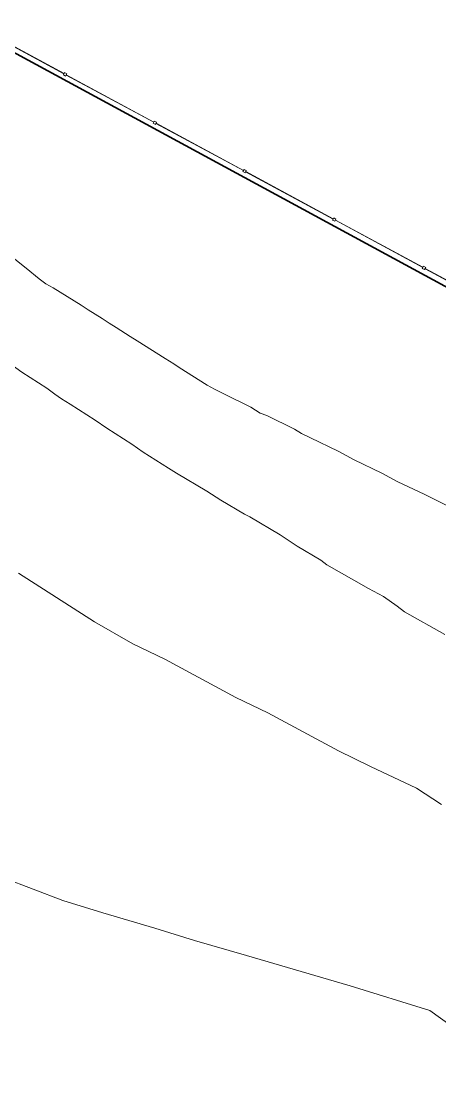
# Model space of a CAD drawing. Header units: metres. Extents: x -207 to 292, y -187 to 169.
# Drawn here: x -71.36 to -63.16, y -154.52 to -133.46 of the extents above; entities that cross this region are included whole.
import ezdxf

# ---------------------------------------------------------------- set-up
doc = ezdxf.new("R2010")
doc.units = ezdxf.units.M
doc.linetypes.add('IMPORT-IMPORT-LÍMITE2 _2_', pattern=[36.83, 6.35, -2.54, 0, -2.54, 25.4, 0, 0, 0])
for name, color, linetype, lineweight in [('A-GLAZ-CWMG', 7, 'Continuous', 9), ('ACHURADO', 7, 'Continuous', 9), ('C-TOPO', 7, 'Continuous', 9), ('C-TOPO-MAJR', 7, 'Continuous', 35), ('linea propiedad', 7, 'IMPORT-IMPORT-LÍMITE2 _2_', 35)]:
    doc.layers.add(name, color=color, linetype=linetype, lineweight=lineweight)
doc.layers.add('PR10-ARQ-PL-001-Emplazamiento-C-1_dwg', color=7, linetype='Continuous', lineweight=9, true_color=0x767676)

# ---------------------------------------------------------------- blocks, each defined once
blk = doc.blocks.new('PR10-ARQ-PL-001-Emplazamiento-C-1_dwg_Circular Mullion - 5mm-517344-PLANTA EMPLAZAMIENTO-674655-PLANTA EMPLAZAMIENTO ACTUALIZADO')
at = {"layer": 'A-GLAZ-CWMG', "flags": 128}
for points in [[(-84.442, 139.656), (-83.711, 141.464), (-83.713, 141.465), (-83.716, 141.466), (-84.446, 139.658), (-84.444, 139.657)], [(-84.444, 139.657), (-83.713, 141.465)]]:
    blk.add_lwpolyline(points, close=True, dxfattribs=at)
blk = doc.blocks.new('PR10-ARQ-PL-001-Emplazamiento-C-1_dwg_Rectangular Mullion - 50 x 50 mm-517346-PLANTA EMPLAZAMIENTO-674657-PLANTA EMPLAZAMIENTO ACTUALIZADO')
at = {"layer": 'A-GLAZ-CWMG', "flags": 128}
blk.add_lwpolyline([(0.025, 0.025), (-0.025, 0.025), (-0.025, -0.025), (0.025, -0.025)], close=True, dxfattribs=at)
blk = doc.blocks.new('PR10-ARQ-PL-001-Emplazamiento-C-1_dwg_Rectangular Mullion - 50 x 50 mm-517357-PLANTA EMPLAZAMIENTO-674659-PLANTA EMPLAZAMIENTO ACTUALIZADO')
at = {"layer": 'A-GLAZ-CWMG', "flags": 128}
blk.add_lwpolyline([(0.025, 0.025), (0.025, -0.025), (-0.025, -0.025), (-0.025, 0.025)], close=True, dxfattribs=at)
blk = doc.blocks.new('PR10-ARQ-PL-001-Emplazamiento-C-1_dwg-674643-PLANTA EMPLAZAMIENTO ACTUALIZADO')
at = {"layer": 'ACHURADO'}
h = blk.add_hatch(dxfattribs=at)
h.set_pattern_fill('FP_1', color=256, style=0, pattern_type=2)
h.set_pattern_definition([(90, (-655750.258, -5498481.082), (-3.592, 3.592), [0.9525, -6.232]), (45, (-655750.258, -5498481.082), (-3.5921024484, 3.5921024484), [0.9525, -4.127]), (135, (-655750.258, -5498481.082), (-3.5921024484, -3.5921024484), [0.9525, -4.127])])
h.paths.add_polyline_path([(-70.644, -134.54), (-73.744, -131.908), (-75.303, -123.01), (-71.023, -122.26), (-67.227, -118.287), (-66.271, -116.467), (-67.311, -115.93), (-63.223, -107.811), (-61.973, -108.468), (-60.834, -106.205), (-48.232, -112.822), (-49.371, -115.085), (-47.299, -116.173), (-43.302, -108.561), (-42.759, -106.014), (-42.175, -104.901), (-45.826, -103.256), (-40.884, -91.646), (-90.152, -72.113), (-89.876, -71.463), (-40.008, -91.287), (-44.95, -102.928), (-41.87, -104.319), (-39.078, -98.999), (-32.391, -95.936), (-32.397, -95.644), (-32.416, -95.353), (-32.448, -95.063), (-32.492, -94.775), (-32.549, -94.489), (-32.619, -94.206), (-32.701, -93.926), (-32.794, -93.65), (-32.9, -93.378), (-33.018, -93.111), (-33.147, -92.85), (-33.288, -92.594), (-33.439, -92.345), (-33.602, -92.103), (-33.775, -91.868), (-33.957, -91.641), (-34.15, -91.422), (-34.352, -91.211), (-34.563, -91.01), (-34.783, -90.818), (-35.01, -90.636), (-35.246, -90.464), (-59.119, -80.114), (-68.8, -76.313), (-68.941, -76.676), (-68.788, -76.736), (-68.957, -77.174), (-69.325, -77.032), (-69.156, -76.593), (-68.957, -76.251), (-90.056, -67.967), (-91.032, -70.423), (-94.086, -119.165), (-83.167, -127.74)])
at = {"layer": 'C-TOPO', "flags": 128}
for points in [[(-47.204, -147.268), (-49.25, -146.228), (-50.394, -145.647), (-53.88, -143.876), (-54.042, -143.793), (-54.87, -143.309), (-55.653, -142.85), (-56.79, -142.185), (-57.617, -141.701), (-58.474, -141.199), (-59.701, -140.481), (-60.869, -139.847), (-61.135, -139.702), (-61.867, -139.305), (-63.476, -138.432), (-65.426, -137.373), (-66.431, -136.827), (-69.242, -135.301), (-71.101, -134.291), (-71.799, -133.912)], [(-71.799, -133.912), (-71.101, -134.291), (-69.242, -135.301), (-66.431, -136.827), (-65.426, -137.373), (-63.476, -138.432), (-62.952, -138.716), (-61.087, -135.165), (-60.269, -133.607)]]:
    blk.add_lwpolyline(points, dxfattribs=at)
at = {"layer": 'C-TOPO-MAJR', "color": 1, "lineweight": 9, "true_color": 0xff0000, "flags": 128}
for points in [[(-62.887, -143.025), (-63.459, -142.741), (-63.975, -142.495), (-64.288, -142.327), (-64.832, -142.062), (-65.144, -141.895), (-65.688, -141.63), (-65.868, -141.548), (-66.001, -141.463), (-66.545, -141.198), (-66.674, -141.148), (-66.857, -141.03), (-67.401, -140.765), (-67.57, -140.681), (-67.714, -140.598), (-68.265, -140.254), (-68.371, -140.179), (-68.538, -140.076), (-69.089, -139.732), (-69.226, -139.643), (-69.502, -139.471), (-69.638, -139.382), (-69.775, -139.293), (-70.051, -139.121), (-70.187, -139.032), (-70.463, -138.86), (-70.738, -138.688), (-70.879, -138.608), (-71.012, -138.51), (-71.266, -138.305), (-71.521, -138.1)], [(-63.054, -145.495), (-63.846, -145.05), (-63.988, -144.94), (-64.256, -144.747), (-64.551, -144.592), (-65.367, -144.127), (-65.485, -144.037), (-65.952, -143.759), (-66.287, -143.538), (-66.878, -143.186), (-66.982, -143.134), (-67.449, -142.856), (-67.726, -142.68), (-68.317, -142.329), (-68.478, -142.231), (-68.969, -141.914), (-69.197, -141.758), (-69.687, -141.442), (-69.916, -141.286), (-70.406, -140.97), (-70.574, -140.865), (-70.705, -140.777), (-70.863, -140.658), (-71.353, -140.342), (-71.776, -140.038)], [(-63.121, -148.83), (-63.608, -148.508), (-64.513, -148.083), (-65.138, -147.779), (-65.834, -147.405), (-66.529, -147.032), (-67.155, -146.728), (-68.546, -145.98), (-69.172, -145.676), (-69.924, -145.244), (-71.421, -144.292)], [(-59.382, -154.523), (-59.588, -154.286), (-60.347, -154.021), (-61.105, -153.756), (-61.829, -153.406), (-62.72, -153.326), (-63.346, -152.876), (-64.91, -152.391), (-66.946, -151.796), (-67.963, -151.498), (-68.746, -151.255), (-69.763, -150.958), (-70.546, -150.715), (-71.709, -150.27)]]:
    blk.add_lwpolyline(points, dxfattribs=at)
at = {"layer": 'linea propiedad', "flags": 128}
blk.add_lwpolyline([(143.795, -0.255), (151.813, 17.148), (-83.704, 141.488), (-161.771, -49.779), (-137.14, -85.351), (-83.167, -127.74), (-59.701, -140.481)], dxfattribs=at)
for p, rotation in [((77.619, -66.016), 83.64668173730834), ((77.619, -66.016), 83.64668173730834), ((77.619, -66.016), 83.64668173730823), ((79.379, -66.966), 83.64668173730834), ((79.379, -66.966), 83.64668173730834), ((79.379, -66.966), 83.64668173730846), ((81.139, -67.916), 83.64668173730823), ((81.139, -67.916), 83.64668173730823), ((81.139, -67.916), 83.64668173730823), ((82.899, -68.866), 83.64668173730841), ((82.899, -68.866), 83.64668173730841), ((82.899, -68.866), 83.64668173730841), ((84.659, -69.816), 83.64668173730846), ((84.659, -69.816), 83.64668173730846), ((84.659, -69.816), 83.64668173730846), ((86.419, -70.766), 83.64668173730823), ((86.419, -70.766), 83.64668173730823), ((86.419, -70.766), 83.64668173730823)]:
    blk.add_blockref('PR10-ARQ-PL-001-Emplazamiento-C-1_dwg_Circular Mullion - 5mm-517344-PLANTA EMPLAZAMIENTO-674655-PLANTA EMPLAZAMIENTO ACTUALIZADO', p, dxfattribs=dict(rotation=rotation))
at = {"extrusion": (0, 0, -1), "rotation": 208.3533182626917}
for name, p in [('PR10-ARQ-PL-001-Emplazamiento-C-1_dwg_Rectangular Mullion - 50 x 50 mm-517346-PLANTA EMPLAZAMIENTO-674657-PLANTA EMPLAZAMIENTO ACTUALIZADO', (70.503, -134.499)), ('PR10-ARQ-PL-001-Emplazamiento-C-1_dwg_Rectangular Mullion - 50 x 50 mm-517357-PLANTA EMPLAZAMIENTO-674659-PLANTA EMPLAZAMIENTO ACTUALIZADO', (70.503, -134.499)), ('PR10-ARQ-PL-001-Emplazamiento-C-1_dwg_Rectangular Mullion - 50 x 50 mm-517346-PLANTA EMPLAZAMIENTO-674657-PLANTA EMPLAZAMIENTO ACTUALIZADO', (68.743, -135.449)), ('PR10-ARQ-PL-001-Emplazamiento-C-1_dwg_Rectangular Mullion - 50 x 50 mm-517357-PLANTA EMPLAZAMIENTO-674659-PLANTA EMPLAZAMIENTO ACTUALIZADO', (68.743, -135.449)), ('PR10-ARQ-PL-001-Emplazamiento-C-1_dwg_Rectangular Mullion - 50 x 50 mm-517346-PLANTA EMPLAZAMIENTO-674657-PLANTA EMPLAZAMIENTO ACTUALIZADO', (66.983, -136.399)), ('PR10-ARQ-PL-001-Emplazamiento-C-1_dwg_Rectangular Mullion - 50 x 50 mm-517357-PLANTA EMPLAZAMIENTO-674659-PLANTA EMPLAZAMIENTO ACTUALIZADO', (66.983, -136.399)), ('PR10-ARQ-PL-001-Emplazamiento-C-1_dwg_Rectangular Mullion - 50 x 50 mm-517346-PLANTA EMPLAZAMIENTO-674657-PLANTA EMPLAZAMIENTO ACTUALIZADO', (65.223, -137.349)), ('PR10-ARQ-PL-001-Emplazamiento-C-1_dwg_Rectangular Mullion - 50 x 50 mm-517357-PLANTA EMPLAZAMIENTO-674659-PLANTA EMPLAZAMIENTO ACTUALIZADO', (65.223, -137.349)), ('PR10-ARQ-PL-001-Emplazamiento-C-1_dwg_Rectangular Mullion - 50 x 50 mm-517346-PLANTA EMPLAZAMIENTO-674657-PLANTA EMPLAZAMIENTO ACTUALIZADO', (63.463, -138.298)), ('PR10-ARQ-PL-001-Emplazamiento-C-1_dwg_Rectangular Mullion - 50 x 50 mm-517357-PLANTA EMPLAZAMIENTO-674659-PLANTA EMPLAZAMIENTO ACTUALIZADO', (63.463, -138.298))]:
    blk.add_blockref(name, p, dxfattribs=at)
blk = doc.blocks.new('Circular Mullion - 5mm-517344-PLANTA EMPLAZAMIENTO ACTUALIZADO')
at = {"layer": 'A-GLAZ-CWMG'}
for p, q in [((-83.716, 141.466), (-84.446, 139.658)), ((-84.444, 139.657), (-83.713, 141.465)), ((-83.713, 141.465), (-84.444, 139.657)), ((-84.442, 139.656), (-83.711, 141.464)), ((-83.713, 141.465), (-83.716, 141.466)), ((-83.711, 141.464), (-83.713, 141.465)), ((-84.446, 139.658), (-84.444, 139.657)), ((-84.444, 139.657), (-84.442, 139.656))]:
    blk.add_line(p, q, dxfattribs=at)
blk = doc.blocks.new('Rectangular Mullion - 50 x 50 mm-517346-PLANTA EMPLAZAMIENTO ACTUALIZADO')
at = {"layer": 'A-GLAZ-CWMG'}
for p, q in [((0.025, 0.025), (-0.025, 0.025)), ((-0.025, 0.025), (-0.025, -0.025)), ((0.025, -0.025), (0.025, 0.025)), ((-0.025, -0.025), (0.025, -0.025))]:
    blk.add_line(p, q, dxfattribs=at)
blk = doc.blocks.new('Rectangular Mullion - 50 x 50 mm-517357-PLANTA EMPLAZAMIENTO ACTUALIZADO')
at = {"layer": 'A-GLAZ-CWMG'}
for p, q in [((-0.025, -0.025), (-0.025, 0.025)), ((-0.025, 0.025), (0.025, 0.025)), ((0.025, 0.025), (0.025, -0.025)), ((0.025, -0.025), (-0.025, -0.025))]:
    blk.add_line(p, q, dxfattribs=at)

msp = doc.modelspace()

# ---------------------------------------------------------------- linework, layer by layer
at = {"layer": 'C-TOPO'}
for p, q in [((-71.799, -133.912), (-71.101, -134.291)), ((-71.101, -134.291), (-71.799, -133.912)), ((-71.101, -134.291), (-69.242, -135.301)), ((-69.242, -135.301), (-71.101, -134.291)), ((-69.242, -135.301), (-66.431, -136.827)), ((-66.431, -136.827), (-69.242, -135.301)), ((-66.431, -136.827), (-65.426, -137.373)), ((-65.426, -137.373), (-66.431, -136.827)), ((-65.426, -137.373), (-63.476, -138.432)), ((-63.476, -138.432), (-65.426, -137.373)), ((-63.476, -138.432), (-62.952, -138.716)), ((-61.867, -139.305), (-63.476, -138.432))]:
    msp.add_line(p, q, dxfattribs=at)
at = {"layer": 'C-TOPO-MAJR', "color": 1, "lineweight": 9, "true_color": 0xff0000, "flags": 128}
for points in [[(-62.887, -143.025), (-63.459, -142.741), (-63.975, -142.495), (-64.288, -142.327), (-64.832, -142.062), (-65.144, -141.895), (-65.688, -141.63), (-65.868, -141.548), (-66.001, -141.463), (-66.545, -141.198), (-66.674, -141.148), (-66.857, -141.03), (-67.401, -140.765), (-67.57, -140.681), (-67.714, -140.598), (-68.265, -140.254), (-68.371, -140.179), (-68.538, -140.076), (-69.089, -139.732), (-69.226, -139.643), (-69.502, -139.471), (-69.638, -139.382), (-69.775, -139.293), (-70.051, -139.121), (-70.187, -139.032), (-70.463, -138.86), (-70.738, -138.688), (-70.879, -138.608), (-71.012, -138.51), (-71.266, -138.305), (-71.521, -138.1)], [(-71.776, -140.038), (-71.353, -140.342), (-70.863, -140.658), (-70.705, -140.777), (-70.574, -140.865), (-70.406, -140.97), (-69.916, -141.286), (-69.687, -141.442), (-69.197, -141.758), (-68.969, -141.914), (-68.478, -142.231), (-68.317, -142.329), (-67.726, -142.68), (-67.449, -142.856), (-66.982, -143.134), (-66.878, -143.186), (-66.287, -143.538), (-65.952, -143.759), (-65.485, -144.037), (-65.367, -144.127), (-64.551, -144.592), (-64.256, -144.747), (-63.988, -144.94), (-63.846, -145.05), (-63.054, -145.495)], [(-63.121, -148.83), (-63.608, -148.508), (-64.513, -148.083), (-65.138, -147.779), (-65.834, -147.405), (-66.529, -147.032), (-67.155, -146.728), (-68.546, -145.98), (-69.172, -145.676), (-69.924, -145.244), (-71.421, -144.292)], [(-59.382, -154.523), (-59.588, -154.286), (-60.347, -154.021), (-61.105, -153.756), (-61.829, -153.406), (-62.72, -153.326), (-63.346, -152.876), (-64.91, -152.391), (-66.946, -151.796), (-67.963, -151.498), (-68.746, -151.255), (-69.763, -150.958), (-70.546, -150.715), (-71.709, -150.27)]]:
    msp.add_lwpolyline(points, dxfattribs=at)

# ---------------------------------------------------------------- block references
at = {"layer": 'A-GLAZ-CWMG'}
for p, rotation in [((77.619, -66.016), 83.64668173730834), ((77.619, -66.016), 83.64668173730834), ((77.619, -66.016), 83.64668173730823), ((79.379, -66.966), 83.64668173730834), ((79.379, -66.966), 83.64668173730834), ((79.379, -66.966), 83.64668173730846), ((81.139, -67.916), 83.64668173730823), ((81.139, -67.916), 83.64668173730823), ((81.139, -67.916), 83.64668173730823), ((82.899, -68.866), 83.64668173730841), ((82.899, -68.866), 83.64668173730841), ((82.899, -68.866), 83.64668173730841), ((84.659, -69.816), 83.64668173730846), ((84.659, -69.816), 83.64668173730846), ((84.659, -69.816), 83.64668173730846), ((86.419, -70.766), 83.64668173730823), ((86.419, -70.766), 83.64668173730823), ((86.419, -70.766), 83.64668173730823)]:
    msp.add_blockref('Circular Mullion - 5mm-517344-PLANTA EMPLAZAMIENTO ACTUALIZADO', p, dxfattribs=dict(at, rotation=rotation))
at = {"layer": 'A-GLAZ-CWMG', "extrusion": (0, 0, -1), "rotation": 208.3533182626917}
for name, p in [('Rectangular Mullion - 50 x 50 mm-517346-PLANTA EMPLAZAMIENTO ACTUALIZADO', (70.503, -134.499)), ('Rectangular Mullion - 50 x 50 mm-517357-PLANTA EMPLAZAMIENTO ACTUALIZADO', (70.503, -134.499)), ('Rectangular Mullion - 50 x 50 mm-517346-PLANTA EMPLAZAMIENTO ACTUALIZADO', (68.743, -135.449)), ('Rectangular Mullion - 50 x 50 mm-517357-PLANTA EMPLAZAMIENTO ACTUALIZADO', (68.743, -135.449)), ('Rectangular Mullion - 50 x 50 mm-517346-PLANTA EMPLAZAMIENTO ACTUALIZADO', (66.983, -136.399)), ('Rectangular Mullion - 50 x 50 mm-517357-PLANTA EMPLAZAMIENTO ACTUALIZADO', (66.983, -136.399)), ('Rectangular Mullion - 50 x 50 mm-517346-PLANTA EMPLAZAMIENTO ACTUALIZADO', (65.223, -137.349)), ('Rectangular Mullion - 50 x 50 mm-517357-PLANTA EMPLAZAMIENTO ACTUALIZADO', (65.223, -137.349)), ('Rectangular Mullion - 50 x 50 mm-517346-PLANTA EMPLAZAMIENTO ACTUALIZADO', (63.463, -138.298)), ('Rectangular Mullion - 50 x 50 mm-517357-PLANTA EMPLAZAMIENTO ACTUALIZADO', (63.463, -138.298))]:
    msp.add_blockref(name, p, dxfattribs=at)
at = {"layer": 'PR10-ARQ-PL-001-Emplazamiento-C-1_dwg', "color": 7}
msp.add_blockref('PR10-ARQ-PL-001-Emplazamiento-C-1_dwg-674643-PLANTA EMPLAZAMIENTO ACTUALIZADO', (0, 0), dxfattribs=at)

doc.saveas('drawing.dxf')
